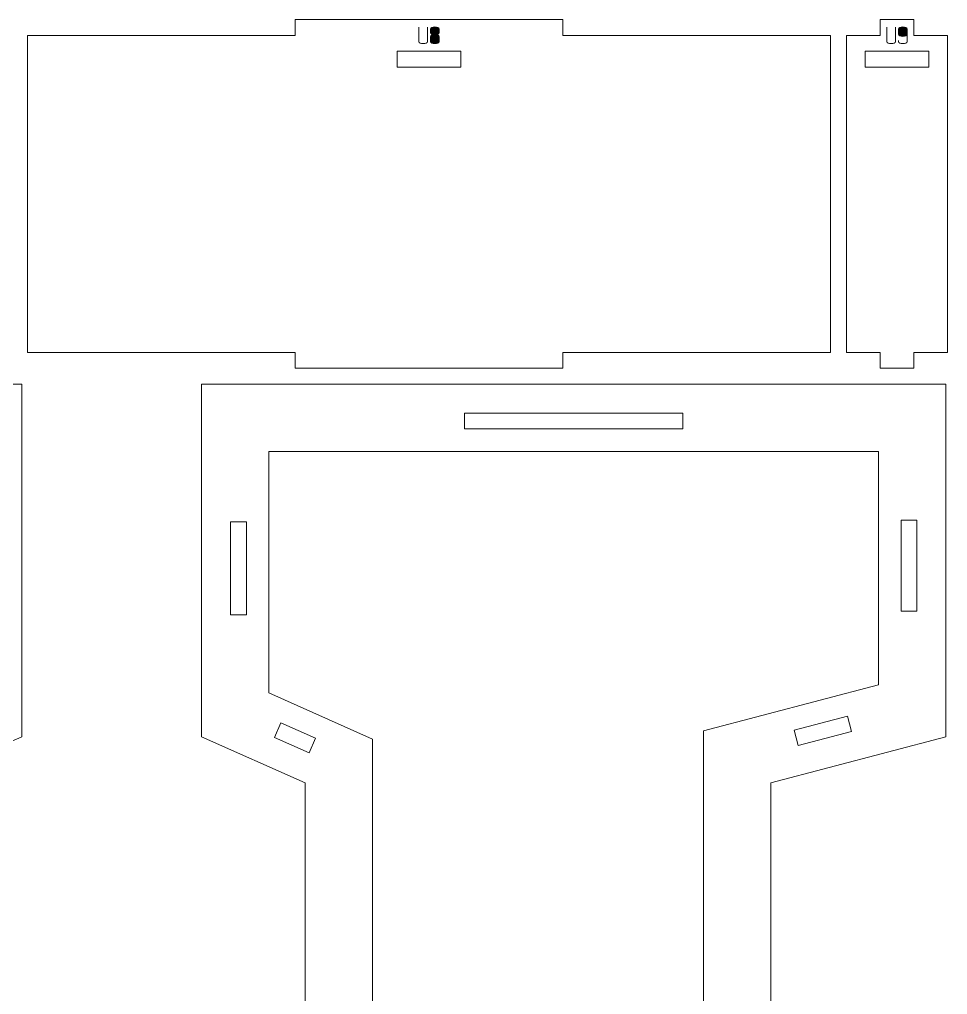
# Model space of a CAD drawing. Header units: centimetres. Extents: x -250 to 250, y -508 to 508.
# Drawn here: x 59.59 to 77.14, y -153.66 to -135.21 of the extents above; entities that cross this region are included whole.
import ezdxf

# ---------------------------------------------------------------- set-up
doc = ezdxf.new("R2010")
doc.units = ezdxf.units.CM
doc.header["$MEASUREMENT"] = 0
doc.layers.add('Capa 1', color=7, linetype='Continuous')

msp = doc.modelspace()

# ---------------------------------------------------------------- hatches: boundary and pattern name
at = {"layer": 'Capa 1', "true_color": 0x3e4095}
h = msp.add_hatch(color=175, dxfattribs=at)
edge = h.paths.add_edge_path()
edge.add_spline(control_points=[(67.30582, -135.62762), (67.30582, -135.6374), (67.29795, -135.64573), (67.2822, -135.65261), (67.26646, -135.65949), (67.24681, -135.66293), (67.22327, -135.66293), (67.19973, -135.66293), (67.18008, -135.65949), (67.16434, -135.65261), (67.14859, -135.64573), (67.14072, -135.6374), (67.14072, -135.62762), (67.14072, -135.62762), (67.14072, -135.34786), (67.14072, -135.34786), (67.14072, -135.34786), (67.14072, -135.62762), (67.14072, -135.62762), (67.14072, -135.6374), (67.14859, -135.64573), (67.16434, -135.65261), (67.18008, -135.65949), (67.19973, -135.66293), (67.22327, -135.66293), (67.24681, -135.66293), (67.26646, -135.65949), (67.2822, -135.65261), (67.29795, -135.64573), (67.30582, -135.6374), (67.30582, -135.62762), (67.30582, -135.62762), (67.30582, -135.34786), (67.30582, -135.34786), (67.30582, -135.34786), (67.30582, -135.62762), (67.30582, -135.62762)], knot_values=[0, 0, 0, 0, 0.08333333, 0.08333333, 0.08333333, 0.16666667, 0.16666667, 0.16666667, 0.25, 0.25, 0.25, 0.33333333, 0.33333333, 0.33333333, 0.41666667, 0.41666667, 0.41666667, 0.5, 0.5, 0.5, 0.58333333, 0.58333333, 0.58333333, 0.66666667, 0.66666667, 0.66666667, 0.75, 0.75, 0.75, 0.83333333, 0.83333333, 0.83333333, 0.91666667, 0.91666667, 0.91666667, 1, 1, 1, 1], degree=3, periodic=1)
h = msp.add_hatch(color=175, dxfattribs=at)
edge = h.paths.add_edge_path()
edge.add_spline(control_points=[(67.36085, -135.4561), (67.36085, -135.46405), (67.36651, -135.47123), (67.37782, -135.47765), (67.38913, -135.48407), (67.41099, -135.48835), (67.4434, -135.49049), (67.47581, -135.48835), (67.49767, -135.48407), (67.50898, -135.47765), (67.52029, -135.47123), (67.52595, -135.46405), (67.52595, -135.4561), (67.52595, -135.4561), (67.52595, -135.3818), (67.52595, -135.3818), (67.52595, -135.37202), (67.51808, -135.36369), (67.50233, -135.35681), (67.48659, -135.34993), (67.46694, -135.34649), (67.4434, -135.34649), (67.41986, -135.34649), (67.40021, -135.34993), (67.38447, -135.35681), (67.36872, -135.36369), (67.36085, -135.37202), (67.36085, -135.3818), (67.36085, -135.3818), (67.36085, -135.4561), (67.36085, -135.4561)], knot_values=[0, 0, 0, 0, 0.1, 0.1, 0.1, 0.2, 0.2, 0.2, 0.3, 0.3, 0.3, 0.4, 0.4, 0.4, 0.5, 0.5, 0.5, 0.6, 0.6, 0.6, 0.7, 0.7, 0.7, 0.8, 0.8, 0.8, 0.9, 0.9, 0.9, 1, 1, 1, 1], degree=3, periodic=1)
h = msp.add_hatch(color=175, dxfattribs=at)
edge = h.paths.add_edge_path()
edge.add_spline(control_points=[(67.4434, -135.66293), (67.41986, -135.66293), (67.40021, -135.65949), (67.38447, -135.65261), (67.36872, -135.64573), (67.36085, -135.6374), (67.36085, -135.62762), (67.36085, -135.62762), (67.36085, -135.52443), (67.36085, -135.52443), (67.36085, -135.51617), (67.36651, -135.50899), (67.37782, -135.50288), (67.38913, -135.49676), (67.41099, -135.49263), (67.4434, -135.49049), (67.41099, -135.48835), (67.38913, -135.48407), (67.37782, -135.47765), (67.36651, -135.47123), (67.36085, -135.46405), (67.36085, -135.4561), (67.36085, -135.4561), (67.36085, -135.3818), (67.36085, -135.3818), (67.36085, -135.37202), (67.36872, -135.36369), (67.38447, -135.35681), (67.40021, -135.34993), (67.41986, -135.34649), (67.4434, -135.34649), (67.46694, -135.34649), (67.48659, -135.34993), (67.50233, -135.35681), (67.51808, -135.36369), (67.52595, -135.37202), (67.52595, -135.3818), (67.52595, -135.3818), (67.52595, -135.4561), (67.52595, -135.4561), (67.52595, -135.46405), (67.52029, -135.47123), (67.50898, -135.47765), (67.49767, -135.48407), (67.47581, -135.48835), (67.4434, -135.49049), (67.47581, -135.49263), (67.49767, -135.49676), (67.50898, -135.50288), (67.52029, -135.50899), (67.52595, -135.51617), (67.52595, -135.52443), (67.52595, -135.52443), (67.52595, -135.62762), (67.52595, -135.62762), (67.52595, -135.6374), (67.51808, -135.64573), (67.50233, -135.65261), (67.48659, -135.65949), (67.46694, -135.66293), (67.4434, -135.66293)], knot_values=[0, 0, 0, 0, 0.05, 0.05, 0.05, 0.1, 0.1, 0.1, 0.15, 0.15, 0.15, 0.2, 0.2, 0.2, 0.25, 0.25, 0.25, 0.3, 0.3, 0.3, 0.35, 0.35, 0.35, 0.4, 0.4, 0.4, 0.45, 0.45, 0.45, 0.5, 0.5, 0.5, 0.55, 0.55, 0.55, 0.6, 0.6, 0.6, 0.65, 0.65, 0.65, 0.7, 0.7, 0.7, 0.75, 0.75, 0.75, 0.8, 0.8, 0.8, 0.85, 0.85, 0.85, 0.9, 0.9, 0.9, 0.95, 0.95, 0.95, 1, 1, 1, 1], degree=3, periodic=1)
h = msp.add_hatch(color=175, dxfattribs=at)
edge = h.paths.add_edge_path()
edge.add_spline(control_points=[(76.16012, -135.62762), (76.16012, -135.6374), (76.15225, -135.64573), (76.1365, -135.65261), (76.12076, -135.65949), (76.10111, -135.66293), (76.07757, -135.66293), (76.05403, -135.66293), (76.03438, -135.65949), (76.01864, -135.65261), (76.00289, -135.64573), (75.99502, -135.6374), (75.99502, -135.62762), (75.99502, -135.62762), (75.99502, -135.34786), (75.99502, -135.34786), (75.99502, -135.34786), (75.99502, -135.62762), (75.99502, -135.62762), (75.99502, -135.6374), (76.00289, -135.64573), (76.01864, -135.65261), (76.03438, -135.65949), (76.05403, -135.66293), (76.07757, -135.66293), (76.10111, -135.66293), (76.12076, -135.65949), (76.1365, -135.65261), (76.15225, -135.64573), (76.16012, -135.6374), (76.16012, -135.62762), (76.16012, -135.62762), (76.16012, -135.34786), (76.16012, -135.34786), (76.16012, -135.34786), (76.16012, -135.62762), (76.16012, -135.62762)], knot_values=[0, 0, 0, 0, 0.08333333, 0.08333333, 0.08333333, 0.16666667, 0.16666667, 0.16666667, 0.25, 0.25, 0.25, 0.33333333, 0.33333333, 0.33333333, 0.41666667, 0.41666667, 0.41666667, 0.5, 0.5, 0.5, 0.58333333, 0.58333333, 0.58333333, 0.66666667, 0.66666667, 0.66666667, 0.75, 0.75, 0.75, 0.83333333, 0.83333333, 0.83333333, 0.91666667, 0.91666667, 0.91666667, 1, 1, 1, 1], degree=3, periodic=1)
h = msp.add_hatch(color=175, dxfattribs=at)
edge = h.paths.add_edge_path()
edge.add_spline(control_points=[(76.21515, -135.48912), (76.21515, -135.4989), (76.22302, -135.50723), (76.23877, -135.51411), (76.25451, -135.52099), (76.27416, -135.52443), (76.2977, -135.52443), (76.32094, -135.52504), (76.3405, -135.52221), (76.3564, -135.51595), (76.3723, -135.50968), (76.38025, -135.50073), (76.38025, -135.48912), (76.38025, -135.48912), (76.38025, -135.3818), (76.38025, -135.3818), (76.38025, -135.37202), (76.37238, -135.36369), (76.35663, -135.35681), (76.34089, -135.34993), (76.32124, -135.34649), (76.2977, -135.34649), (76.27416, -135.34649), (76.25451, -135.34993), (76.23877, -135.35681), (76.22302, -135.36369), (76.21515, -135.37202), (76.21515, -135.3818), (76.21515, -135.3818), (76.21515, -135.48912), (76.21515, -135.48912)], knot_values=[0, 0, 0, 0, 0.1, 0.1, 0.1, 0.2, 0.2, 0.2, 0.3, 0.3, 0.3, 0.4, 0.4, 0.4, 0.5, 0.5, 0.5, 0.6, 0.6, 0.6, 0.7, 0.7, 0.7, 0.8, 0.8, 0.8, 0.9, 0.9, 0.9, 1, 1, 1, 1], degree=3, periodic=1)
h = msp.add_hatch(color=175, dxfattribs=at)
edge = h.paths.add_edge_path()
edge.add_spline(control_points=[(76.2977, -135.66293), (76.27416, -135.66293), (76.25451, -135.65949), (76.23877, -135.65261), (76.22302, -135.64573), (76.21515, -135.6374), (76.21515, -135.62762), (76.21515, -135.62762), (76.21515, -135.60239), (76.21515, -135.60239), (76.21515, -135.60239), (76.21515, -135.62762), (76.21515, -135.62762), (76.21515, -135.6374), (76.22302, -135.64573), (76.23877, -135.65261), (76.25451, -135.65949), (76.27416, -135.66293), (76.2977, -135.66293), (76.32124, -135.66293), (76.34089, -135.65949), (76.35663, -135.65261), (76.37238, -135.64573), (76.38025, -135.6374), (76.38025, -135.62762), (76.38025, -135.62762), (76.38025, -135.48912), (76.38025, -135.48912), (76.38025, -135.50073), (76.3723, -135.50968), (76.3564, -135.51595), (76.3405, -135.52221), (76.32094, -135.52504), (76.2977, -135.52443), (76.27416, -135.52443), (76.25451, -135.52099), (76.23877, -135.51411), (76.22302, -135.50723), (76.21515, -135.4989), (76.21515, -135.48912), (76.21515, -135.48912), (76.21515, -135.3818), (76.21515, -135.3818), (76.21515, -135.37202), (76.22302, -135.36369), (76.23877, -135.35681), (76.25451, -135.34993), (76.27416, -135.34649), (76.2977, -135.34649), (76.32124, -135.34649), (76.34089, -135.34993), (76.35663, -135.35681), (76.37238, -135.36369), (76.38025, -135.37202), (76.38025, -135.3818), (76.38025, -135.3818), (76.38025, -135.48912), (76.38025, -135.48912), (76.38025, -135.48912), (76.38025, -135.62762), (76.38025, -135.62762), (76.38025, -135.6374), (76.37238, -135.64573), (76.35663, -135.65261), (76.34089, -135.65949), (76.32124, -135.66293), (76.2977, -135.66293)], knot_values=[0, 0, 0, 0, 0.04545455, 0.04545455, 0.04545455, 0.09090909, 0.09090909, 0.09090909, 0.13636364, 0.13636364, 0.13636364, 0.18181818, 0.18181818, 0.18181818, 0.22727273, 0.22727273, 0.22727273, 0.27272727, 0.27272727, 0.27272727, 0.31818182, 0.31818182, 0.31818182, 0.36363636, 0.36363636, 0.36363636, 0.40909091, 0.40909091, 0.40909091, 0.45454545, 0.45454545, 0.45454545, 0.5, 0.5, 0.5, 0.54545455, 0.54545455, 0.54545455, 0.59090909, 0.59090909, 0.59090909, 0.63636364, 0.63636364, 0.63636364, 0.68181818, 0.68181818, 0.68181818, 0.72727273, 0.72727273, 0.72727273, 0.77272727, 0.77272727, 0.77272727, 0.81818182, 0.81818182, 0.81818182, 0.86363636, 0.86363636, 0.86363636, 0.90909091, 0.90909091, 0.90909091, 0.95454545, 0.95454545, 0.95454545, 1, 1, 1, 1], degree=3, periodic=1)
h = msp.add_hatch(color=175, dxfattribs=at)
edge = h.paths.add_edge_path()
edge.add_spline(control_points=[(67.36085, -135.62762), (67.36085, -135.6374), (67.36872, -135.64573), (67.38447, -135.65261), (67.40021, -135.65949), (67.41986, -135.66293), (67.4434, -135.66293), (67.46694, -135.66293), (67.48659, -135.65949), (67.50233, -135.65261), (67.51808, -135.64573), (67.52595, -135.6374), (67.52595, -135.62762), (67.52595, -135.62762), (67.52595, -135.52443), (67.52595, -135.52443), (67.52595, -135.51617), (67.52029, -135.50899), (67.50898, -135.50288), (67.49767, -135.49676), (67.47581, -135.49263), (67.4434, -135.49049), (67.41099, -135.49263), (67.38913, -135.49676), (67.37782, -135.50288), (67.36651, -135.50899), (67.36085, -135.51617), (67.36085, -135.52443), (67.36085, -135.52443), (67.36085, -135.62762), (67.36085, -135.62762)], knot_values=[0, 0, 0, 0, 0.1, 0.1, 0.1, 0.2, 0.2, 0.2, 0.3, 0.3, 0.3, 0.4, 0.4, 0.4, 0.5, 0.5, 0.5, 0.6, 0.6, 0.6, 0.7, 0.7, 0.7, 0.8, 0.8, 0.8, 0.9, 0.9, 0.9, 1, 1, 1, 1], degree=3, periodic=1)

# ---------------------------------------------------------------- linework, layer by layer
at = {"layer": 'Capa 1', "color": 240, "lineweight": 20}
for points, knots in [([(59.73508, -135.50573), (59.73508, -135.50573), (59.73508, -141.50573), (59.73508, -141.50573), (59.73508, -141.50573), (64.80059, -141.50573), (64.80059, -141.50573), (64.80059, -141.50573), (64.80059, -141.80573), (64.80059, -141.80573), (64.80059, -141.80573), (69.86609, -141.80573), (69.86609, -141.80573), (69.86609, -141.80573), (69.86609, -141.50573), (69.86609, -141.50573), (69.86609, -141.50573), (74.9316, -141.50573), (74.9316, -141.50573), (74.9316, -141.50573), (74.9316, -135.50573), (74.9316, -135.50573), (74.9316, -135.50573), (69.86609, -135.50573), (69.86609, -135.50573), (69.86609, -135.50573), (69.86609, -135.20573), (69.86609, -135.20573), (69.86609, -135.20573), (64.80059, -135.20573), (64.80059, -135.20573), (64.80059, -135.20573), (64.80059, -135.50573), (64.80059, -135.50573), (64.80059, -135.50573), (59.73508, -135.50573), (59.73508, -135.50573)], [0, 0, 0, 0, 0.08333333, 0.08333333, 0.08333333, 0.16666667, 0.16666667, 0.16666667, 0.25, 0.25, 0.25, 0.33333333, 0.33333333, 0.33333333, 0.41666667, 0.41666667, 0.41666667, 0.5, 0.5, 0.5, 0.58333333, 0.58333333, 0.58333333, 0.66666667, 0.66666667, 0.66666667, 0.75, 0.75, 0.75, 0.83333333, 0.83333333, 0.83333333, 0.91666667, 0.91666667, 0.91666667, 1, 1, 1, 1]), ([(75.2316, -135.50573), (75.2316, -135.50573), (75.2316, -141.50573), (75.2316, -141.50573), (75.2316, -141.50573), (75.86896, -141.50573), (75.86896, -141.50573), (75.86896, -141.50573), (75.86896, -141.80573), (75.86896, -141.80573), (75.86896, -141.80573), (76.50632, -141.80573), (76.50632, -141.80573), (76.50632, -141.80573), (76.50632, -141.50573), (76.50632, -141.50573), (76.50632, -141.50573), (77.14368, -141.50573), (77.14368, -141.50573), (77.14368, -141.50573), (77.14368, -135.50573), (77.14368, -135.50573), (77.14368, -135.50573), (76.50632, -135.50573), (76.50632, -135.50573), (76.50632, -135.50573), (76.50632, -135.20573), (76.50632, -135.20573), (76.50632, -135.20573), (75.86896, -135.20573), (75.86896, -135.20573), (75.86896, -135.20573), (75.86896, -135.50573), (75.86896, -135.50573), (75.86896, -135.50573), (75.2316, -135.50573), (75.2316, -135.50573)], [0, 0, 0, 0, 0.08333333, 0.08333333, 0.08333333, 0.16666667, 0.16666667, 0.16666667, 0.25, 0.25, 0.25, 0.33333333, 0.33333333, 0.33333333, 0.41666667, 0.41666667, 0.41666667, 0.5, 0.5, 0.5, 0.58333333, 0.58333333, 0.58333333, 0.66666667, 0.66666667, 0.66666667, 0.75, 0.75, 0.75, 0.83333333, 0.83333333, 0.83333333, 0.91666667, 0.91666667, 0.91666667, 1, 1, 1, 1]), ([(66.73334, -136.106), (66.73334, -136.106), (67.93334, -136.106), (67.93334, -136.106), (67.93334, -136.106), (67.93334, -135.806), (67.93334, -135.806), (67.93334, -135.806), (66.73334, -135.806), (66.73334, -135.806), (66.73334, -135.806), (66.73334, -136.106), (66.73334, -136.106)], [0, 0, 0, 0, 0.25, 0.25, 0.25, 0.5, 0.5, 0.5, 0.75, 0.75, 0.75, 1, 1, 1, 1]), ([(75.58764, -136.106), (75.58764, -136.106), (76.78764, -136.106), (76.78764, -136.106), (76.78764, -136.106), (76.78764, -135.806), (76.78764, -135.806), (76.78764, -135.806), (75.58764, -135.806), (75.58764, -135.806), (75.58764, -135.806), (75.58764, -136.106), (75.58764, -136.106)], [0, 0, 0, 0, 0.25, 0.25, 0.25, 0.5, 0.5, 0.5, 0.75, 0.75, 0.75, 1, 1, 1, 1])]:
    msp.add_open_spline(points, degree=3, knots=knots, dxfattribs=at)
at = {"layer": 'Capa 1', "color": 114, "lineweight": 9}
for points, knots in [([(67.30582, -135.62762), (67.30582, -135.6374), (67.29795, -135.64573), (67.2822, -135.65261), (67.26646, -135.65949), (67.24681, -135.66293), (67.22327, -135.66293), (67.19973, -135.66293), (67.18008, -135.65949), (67.16434, -135.65261), (67.14859, -135.64573), (67.14072, -135.6374), (67.14072, -135.62762), (67.14072, -135.62762), (67.14072, -135.34786), (67.14072, -135.34786), (67.14072, -135.34786), (67.14072, -135.62762), (67.14072, -135.62762), (67.14072, -135.6374), (67.14859, -135.64573), (67.16434, -135.65261), (67.18008, -135.65949), (67.19973, -135.66293), (67.22327, -135.66293), (67.24681, -135.66293), (67.26646, -135.65949), (67.2822, -135.65261), (67.29795, -135.64573), (67.30582, -135.6374), (67.30582, -135.62762), (67.30582, -135.62762), (67.30582, -135.34786), (67.30582, -135.34786), (67.30582, -135.34786), (67.30582, -135.62762), (67.30582, -135.62762)], [0, 0, 0, 0, 0.08333333, 0.08333333, 0.08333333, 0.16666667, 0.16666667, 0.16666667, 0.25, 0.25, 0.25, 0.33333333, 0.33333333, 0.33333333, 0.41666667, 0.41666667, 0.41666667, 0.5, 0.5, 0.5, 0.58333333, 0.58333333, 0.58333333, 0.66666667, 0.66666667, 0.66666667, 0.75, 0.75, 0.75, 0.83333333, 0.83333333, 0.83333333, 0.91666667, 0.91666667, 0.91666667, 1, 1, 1, 1]), ([(67.36085, -135.4561), (67.36085, -135.46405), (67.36651, -135.47123), (67.37782, -135.47765), (67.38913, -135.48407), (67.41099, -135.48835), (67.4434, -135.49049), (67.47581, -135.48835), (67.49767, -135.48407), (67.50898, -135.47765), (67.52029, -135.47123), (67.52595, -135.46405), (67.52595, -135.4561), (67.52595, -135.4561), (67.52595, -135.3818), (67.52595, -135.3818), (67.52595, -135.37202), (67.51808, -135.36369), (67.50233, -135.35681), (67.48659, -135.34993), (67.46694, -135.34649), (67.4434, -135.34649), (67.41986, -135.34649), (67.40021, -135.34993), (67.38447, -135.35681), (67.36872, -135.36369), (67.36085, -135.37202), (67.36085, -135.3818), (67.36085, -135.3818), (67.36085, -135.4561), (67.36085, -135.4561)], [0, 0, 0, 0, 0.1, 0.1, 0.1, 0.2, 0.2, 0.2, 0.3, 0.3, 0.3, 0.4, 0.4, 0.4, 0.5, 0.5, 0.5, 0.6, 0.6, 0.6, 0.7, 0.7, 0.7, 0.8, 0.8, 0.8, 0.9, 0.9, 0.9, 1, 1, 1, 1]), ([(67.4434, -135.66293), (67.41986, -135.66293), (67.40021, -135.65949), (67.38447, -135.65261), (67.36872, -135.64573), (67.36085, -135.6374), (67.36085, -135.62762), (67.36085, -135.62762), (67.36085, -135.52443), (67.36085, -135.52443), (67.36085, -135.51617), (67.36651, -135.50899), (67.37782, -135.50288), (67.38913, -135.49676), (67.41099, -135.49263), (67.4434, -135.49049), (67.41099, -135.48835), (67.38913, -135.48407), (67.37782, -135.47765), (67.36651, -135.47123), (67.36085, -135.46405), (67.36085, -135.4561), (67.36085, -135.4561), (67.36085, -135.3818), (67.36085, -135.3818), (67.36085, -135.37202), (67.36872, -135.36369), (67.38447, -135.35681), (67.40021, -135.34993), (67.41986, -135.34649), (67.4434, -135.34649), (67.46694, -135.34649), (67.48659, -135.34993), (67.50233, -135.35681), (67.51808, -135.36369), (67.52595, -135.37202), (67.52595, -135.3818), (67.52595, -135.3818), (67.52595, -135.4561), (67.52595, -135.4561), (67.52595, -135.46405), (67.52029, -135.47123), (67.50898, -135.47765), (67.49767, -135.48407), (67.47581, -135.48835), (67.4434, -135.49049), (67.47581, -135.49263), (67.49767, -135.49676), (67.50898, -135.50288), (67.52029, -135.50899), (67.52595, -135.51617), (67.52595, -135.52443), (67.52595, -135.52443), (67.52595, -135.62762), (67.52595, -135.62762), (67.52595, -135.6374), (67.51808, -135.64573), (67.50233, -135.65261), (67.48659, -135.65949), (67.46694, -135.66293), (67.4434, -135.66293)], [0, 0, 0, 0, 0.05, 0.05, 0.05, 0.1, 0.1, 0.1, 0.15, 0.15, 0.15, 0.2, 0.2, 0.2, 0.25, 0.25, 0.25, 0.3, 0.3, 0.3, 0.35, 0.35, 0.35, 0.4, 0.4, 0.4, 0.45, 0.45, 0.45, 0.5, 0.5, 0.5, 0.55, 0.55, 0.55, 0.6, 0.6, 0.6, 0.65, 0.65, 0.65, 0.7, 0.7, 0.7, 0.75, 0.75, 0.75, 0.8, 0.8, 0.8, 0.85, 0.85, 0.85, 0.9, 0.9, 0.9, 0.95, 0.95, 0.95, 1, 1, 1, 1]), ([(76.16012, -135.62762), (76.16012, -135.6374), (76.15225, -135.64573), (76.1365, -135.65261), (76.12076, -135.65949), (76.10111, -135.66293), (76.07757, -135.66293), (76.05403, -135.66293), (76.03438, -135.65949), (76.01864, -135.65261), (76.00289, -135.64573), (75.99502, -135.6374), (75.99502, -135.62762), (75.99502, -135.62762), (75.99502, -135.34786), (75.99502, -135.34786), (75.99502, -135.34786), (75.99502, -135.62762), (75.99502, -135.62762), (75.99502, -135.6374), (76.00289, -135.64573), (76.01864, -135.65261), (76.03438, -135.65949), (76.05403, -135.66293), (76.07757, -135.66293), (76.10111, -135.66293), (76.12076, -135.65949), (76.1365, -135.65261), (76.15225, -135.64573), (76.16012, -135.6374), (76.16012, -135.62762), (76.16012, -135.62762), (76.16012, -135.34786), (76.16012, -135.34786), (76.16012, -135.34786), (76.16012, -135.62762), (76.16012, -135.62762)], [0, 0, 0, 0, 0.08333333, 0.08333333, 0.08333333, 0.16666667, 0.16666667, 0.16666667, 0.25, 0.25, 0.25, 0.33333333, 0.33333333, 0.33333333, 0.41666667, 0.41666667, 0.41666667, 0.5, 0.5, 0.5, 0.58333333, 0.58333333, 0.58333333, 0.66666667, 0.66666667, 0.66666667, 0.75, 0.75, 0.75, 0.83333333, 0.83333333, 0.83333333, 0.91666667, 0.91666667, 0.91666667, 1, 1, 1, 1]), ([(76.21515, -135.48912), (76.21515, -135.4989), (76.22302, -135.50723), (76.23877, -135.51411), (76.25451, -135.52099), (76.27416, -135.52443), (76.2977, -135.52443), (76.32094, -135.52504), (76.3405, -135.52221), (76.3564, -135.51595), (76.3723, -135.50968), (76.38025, -135.50073), (76.38025, -135.48912), (76.38025, -135.48912), (76.38025, -135.3818), (76.38025, -135.3818), (76.38025, -135.37202), (76.37238, -135.36369), (76.35663, -135.35681), (76.34089, -135.34993), (76.32124, -135.34649), (76.2977, -135.34649), (76.27416, -135.34649), (76.25451, -135.34993), (76.23877, -135.35681), (76.22302, -135.36369), (76.21515, -135.37202), (76.21515, -135.3818), (76.21515, -135.3818), (76.21515, -135.48912), (76.21515, -135.48912)], [0, 0, 0, 0, 0.1, 0.1, 0.1, 0.2, 0.2, 0.2, 0.3, 0.3, 0.3, 0.4, 0.4, 0.4, 0.5, 0.5, 0.5, 0.6, 0.6, 0.6, 0.7, 0.7, 0.7, 0.8, 0.8, 0.8, 0.9, 0.9, 0.9, 1, 1, 1, 1]), ([(76.2977, -135.66293), (76.27416, -135.66293), (76.25451, -135.65949), (76.23877, -135.65261), (76.22302, -135.64573), (76.21515, -135.6374), (76.21515, -135.62762), (76.21515, -135.62762), (76.21515, -135.60239), (76.21515, -135.60239), (76.21515, -135.60239), (76.21515, -135.62762), (76.21515, -135.62762), (76.21515, -135.6374), (76.22302, -135.64573), (76.23877, -135.65261), (76.25451, -135.65949), (76.27416, -135.66293), (76.2977, -135.66293), (76.32124, -135.66293), (76.34089, -135.65949), (76.35663, -135.65261), (76.37238, -135.64573), (76.38025, -135.6374), (76.38025, -135.62762), (76.38025, -135.62762), (76.38025, -135.48912), (76.38025, -135.48912), (76.38025, -135.50073), (76.3723, -135.50968), (76.3564, -135.51595), (76.3405, -135.52221), (76.32094, -135.52504), (76.2977, -135.52443), (76.27416, -135.52443), (76.25451, -135.52099), (76.23877, -135.51411), (76.22302, -135.50723), (76.21515, -135.4989), (76.21515, -135.48912), (76.21515, -135.48912), (76.21515, -135.3818), (76.21515, -135.3818), (76.21515, -135.37202), (76.22302, -135.36369), (76.23877, -135.35681), (76.25451, -135.34993), (76.27416, -135.34649), (76.2977, -135.34649), (76.32124, -135.34649), (76.34089, -135.34993), (76.35663, -135.35681), (76.37238, -135.36369), (76.38025, -135.37202), (76.38025, -135.3818), (76.38025, -135.3818), (76.38025, -135.48912), (76.38025, -135.48912), (76.38025, -135.48912), (76.38025, -135.62762), (76.38025, -135.62762), (76.38025, -135.6374), (76.37238, -135.64573), (76.35663, -135.65261), (76.34089, -135.65949), (76.32124, -135.66293), (76.2977, -135.66293)], [0, 0, 0, 0, 0.04545455, 0.04545455, 0.04545455, 0.09090909, 0.09090909, 0.09090909, 0.13636364, 0.13636364, 0.13636364, 0.18181818, 0.18181818, 0.18181818, 0.22727273, 0.22727273, 0.22727273, 0.27272727, 0.27272727, 0.27272727, 0.31818182, 0.31818182, 0.31818182, 0.36363636, 0.36363636, 0.36363636, 0.40909091, 0.40909091, 0.40909091, 0.45454545, 0.45454545, 0.45454545, 0.5, 0.5, 0.5, 0.54545455, 0.54545455, 0.54545455, 0.59090909, 0.59090909, 0.59090909, 0.63636364, 0.63636364, 0.63636364, 0.68181818, 0.68181818, 0.68181818, 0.72727273, 0.72727273, 0.72727273, 0.77272727, 0.77272727, 0.77272727, 0.81818182, 0.81818182, 0.81818182, 0.86363636, 0.86363636, 0.86363636, 0.90909091, 0.90909091, 0.90909091, 0.95454545, 0.95454545, 0.95454545, 1, 1, 1, 1]), ([(67.36085, -135.62762), (67.36085, -135.6374), (67.36872, -135.64573), (67.38447, -135.65261), (67.40021, -135.65949), (67.41986, -135.66293), (67.4434, -135.66293), (67.46694, -135.66293), (67.48659, -135.65949), (67.50233, -135.65261), (67.51808, -135.64573), (67.52595, -135.6374), (67.52595, -135.62762), (67.52595, -135.62762), (67.52595, -135.52443), (67.52595, -135.52443), (67.52595, -135.51617), (67.52029, -135.50899), (67.50898, -135.50288), (67.49767, -135.49676), (67.47581, -135.49263), (67.4434, -135.49049), (67.41099, -135.49263), (67.38913, -135.49676), (67.37782, -135.50288), (67.36651, -135.50899), (67.36085, -135.51617), (67.36085, -135.52443), (67.36085, -135.52443), (67.36085, -135.62762), (67.36085, -135.62762)], [0, 0, 0, 0, 0.1, 0.1, 0.1, 0.2, 0.2, 0.2, 0.3, 0.3, 0.3, 0.4, 0.4, 0.4, 0.5, 0.5, 0.5, 0.6, 0.6, 0.6, 0.7, 0.7, 0.7, 0.8, 0.8, 0.8, 0.9, 0.9, 0.9, 1, 1, 1, 1])]:
    msp.add_open_spline(points, degree=3, knots=knots, dxfattribs=at)
at = {"layer": 'Capa 1', "color": 240, "lineweight": 9}
for points, knots in [([(77.11326, -142.10573), (77.11326, -142.10573), (77.11326, -148.77723), (77.11326, -148.77723), (77.11326, -148.77723), (73.79932, -149.64932), (73.79932, -149.64932), (73.79932, -149.64932), (73.79932, -167.87603), (73.79932, -167.87603), (73.79932, -167.87603), (68.74119, -172.10568), (68.74119, -172.10568), (68.74119, -172.10568), (53.69761, -172.10568), (53.69761, -172.10568), (53.69761, -172.10568), (48.59588, -167.87603), (48.59588, -167.87603), (48.59588, -167.87603), (48.59588, -149.64932), (48.59588, -149.64932), (48.59588, -149.64932), (45.28193, -148.77723), (45.28193, -148.77723), (45.28193, -148.77723), (45.28193, -142.10573), (45.28193, -142.10573), (45.28193, -142.10573), (59.62783, -142.10573), (59.62783, -142.10573), (59.62783, -142.10573), (59.62783, -148.77723), (59.62783, -148.77723), (59.62783, -148.77723), (57.62202, -149.64932), (57.62202, -149.64932), (57.62202, -149.64932), (57.62202, -164.12604), (57.62202, -164.12604), (57.62202, -164.12604), (58.79935, -165.12894), (58.79935, -165.12894), (58.79935, -165.12894), (63.85748, -165.12894), (63.85748, -165.12894), (63.85748, -165.12894), (64.99119, -164.12604), (64.99119, -164.12604), (64.99119, -164.12604), (64.99119, -149.64932), (64.99119, -149.64932), (64.99119, -149.64932), (63.02899, -148.77723), (63.02899, -148.77723), (63.02899, -148.77723), (63.02899, -142.10573), (63.02899, -142.10573), (63.02899, -142.10573), (77.11326, -142.10573), (77.11326, -142.10573)], [0, 0, 0, 0, 0.05, 0.05, 0.05, 0.1, 0.1, 0.1, 0.15, 0.15, 0.15, 0.2, 0.2, 0.2, 0.25, 0.25, 0.25, 0.3, 0.3, 0.3, 0.35, 0.35, 0.35, 0.4, 0.4, 0.4, 0.45, 0.45, 0.45, 0.5, 0.5, 0.5, 0.55, 0.55, 0.55, 0.6, 0.6, 0.6, 0.65, 0.65, 0.65, 0.7, 0.7, 0.7, 0.75, 0.75, 0.75, 0.8, 0.8, 0.8, 0.85, 0.85, 0.85, 0.9, 0.9, 0.9, 0.95, 0.95, 0.95, 1, 1, 1, 1]), ([(68.00659, -142.95426), (68.00659, -142.95426), (72.13566, -142.95426), (72.13566, -142.95426), (72.13566, -142.95426), (72.13566, -142.65426), (72.13566, -142.65426), (72.13566, -142.65426), (68.00659, -142.65426), (68.00659, -142.65426), (68.00659, -142.65426), (68.00659, -142.95426), (68.00659, -142.95426)], [0, 0, 0, 0, 0.25, 0.25, 0.25, 0.5, 0.5, 0.5, 0.75, 0.75, 0.75, 1, 1, 1, 1]), ([(75.84047, -143.37852), (75.84047, -143.37852), (64.30178, -143.37852), (64.30178, -143.37852), (64.30178, -143.37852), (64.30178, -147.95008), (64.30178, -147.95008), (64.30178, -147.95008), (66.26398, -148.82217), (66.26398, -148.82217), (66.26398, -148.82217), (66.26398, -164.69944), (66.26398, -164.69944), (66.26398, -164.69944), (64.33965, -166.40173), (64.33965, -166.40173), (64.33965, -166.40173), (58.33073, -166.40173), (58.33073, -166.40173), (58.33073, -166.40173), (56.34923, -164.7138), (56.34923, -164.7138), (56.34923, -164.7138), (56.34923, -148.81482), (56.34923, -148.81482), (56.34923, -148.81482), (58.35504, -147.94273), (58.35504, -147.94273), (58.35504, -147.94273), (58.35504, -143.37852), (58.35504, -143.37852), (58.35504, -143.37852), (46.55472, -143.37852), (46.55472, -143.37852), (46.55472, -143.37852), (46.55472, -147.79605), (46.55472, -147.79605), (46.55472, -147.79605), (49.86867, -148.66814), (49.86867, -148.66814), (49.86867, -148.66814), (49.86867, -167.27793), (49.86867, -167.27793), (49.86867, -167.27793), (54.15661, -170.83289), (54.15661, -170.83289), (54.15661, -170.83289), (68.27916, -170.83289), (68.27916, -170.83289), (68.27916, -170.83289), (72.52653, -167.2812), (72.52653, -167.2812), (72.52653, -167.2812), (72.52653, -148.66814), (72.52653, -148.66814), (72.52653, -148.66814), (75.84047, -147.79605), (75.84047, -147.79605), (75.84047, -147.79605), (75.84047, -143.37852), (75.84047, -143.37852)], [0, 0, 0, 0, 0.05, 0.05, 0.05, 0.1, 0.1, 0.1, 0.15, 0.15, 0.15, 0.2, 0.2, 0.2, 0.25, 0.25, 0.25, 0.3, 0.3, 0.3, 0.35, 0.35, 0.35, 0.4, 0.4, 0.4, 0.45, 0.45, 0.45, 0.5, 0.5, 0.5, 0.55, 0.55, 0.55, 0.6, 0.6, 0.6, 0.65, 0.65, 0.65, 0.7, 0.7, 0.7, 0.75, 0.75, 0.75, 0.8, 0.8, 0.8, 0.85, 0.85, 0.85, 0.9, 0.9, 0.9, 0.95, 0.95, 0.95, 1, 1, 1, 1]), ([(63.87752, -146.46861), (63.87752, -146.46861), (63.87752, -144.71144), (63.87752, -144.71144), (63.87752, -144.71144), (63.57752, -144.71144), (63.57752, -144.71144), (63.57752, -144.71144), (63.57752, -146.46861), (63.57752, -146.46861), (63.57752, -146.46861), (63.87752, -146.46861), (63.87752, -146.46861)], [0, 0, 0, 0, 0.25, 0.25, 0.25, 0.5, 0.5, 0.5, 0.75, 0.75, 0.75, 1, 1, 1, 1]), ([(76.26473, -144.67721), (76.26473, -144.67721), (76.26473, -146.40016), (76.26473, -146.40016), (76.26473, -146.40016), (76.56473, -146.40016), (76.56473, -146.40016), (76.56473, -146.40016), (76.56473, -144.67721), (76.56473, -144.67721), (76.56473, -144.67721), (76.26473, -144.67721), (76.26473, -144.67721)], [0, 0, 0, 0, 0.25, 0.25, 0.25, 0.5, 0.5, 0.5, 0.75, 0.75, 0.75, 1, 1, 1, 1]), ([(65.18565, -148.80718), (65.18565, -148.80718), (64.53159, -148.51649), (64.53159, -148.51649), (64.53159, -148.51649), (64.40974, -148.79063), (64.40974, -148.79063), (64.40974, -148.79063), (65.06381, -149.08133), (65.06381, -149.08133), (65.06381, -149.08133), (65.18565, -148.80718), (65.18565, -148.80718)], [0, 0, 0, 0, 0.25, 0.25, 0.25, 0.5, 0.5, 0.5, 0.75, 0.75, 0.75, 1, 1, 1, 1]), ([(75.25361, -148.3892), (75.25361, -148.3892), (74.24248, -148.65528), (74.24248, -148.65528), (74.24248, -148.65528), (74.31883, -148.9454), (74.31883, -148.9454), (74.31883, -148.9454), (75.32995, -148.67932), (75.32995, -148.67932), (75.32995, -148.67932), (75.25361, -148.3892), (75.25361, -148.3892)], [0, 0, 0, 0, 0.25, 0.25, 0.25, 0.5, 0.5, 0.5, 0.75, 0.75, 0.75, 1, 1, 1, 1])]:
    msp.add_open_spline(points, degree=3, knots=knots, dxfattribs=at)

doc.saveas('drawing.dxf')
